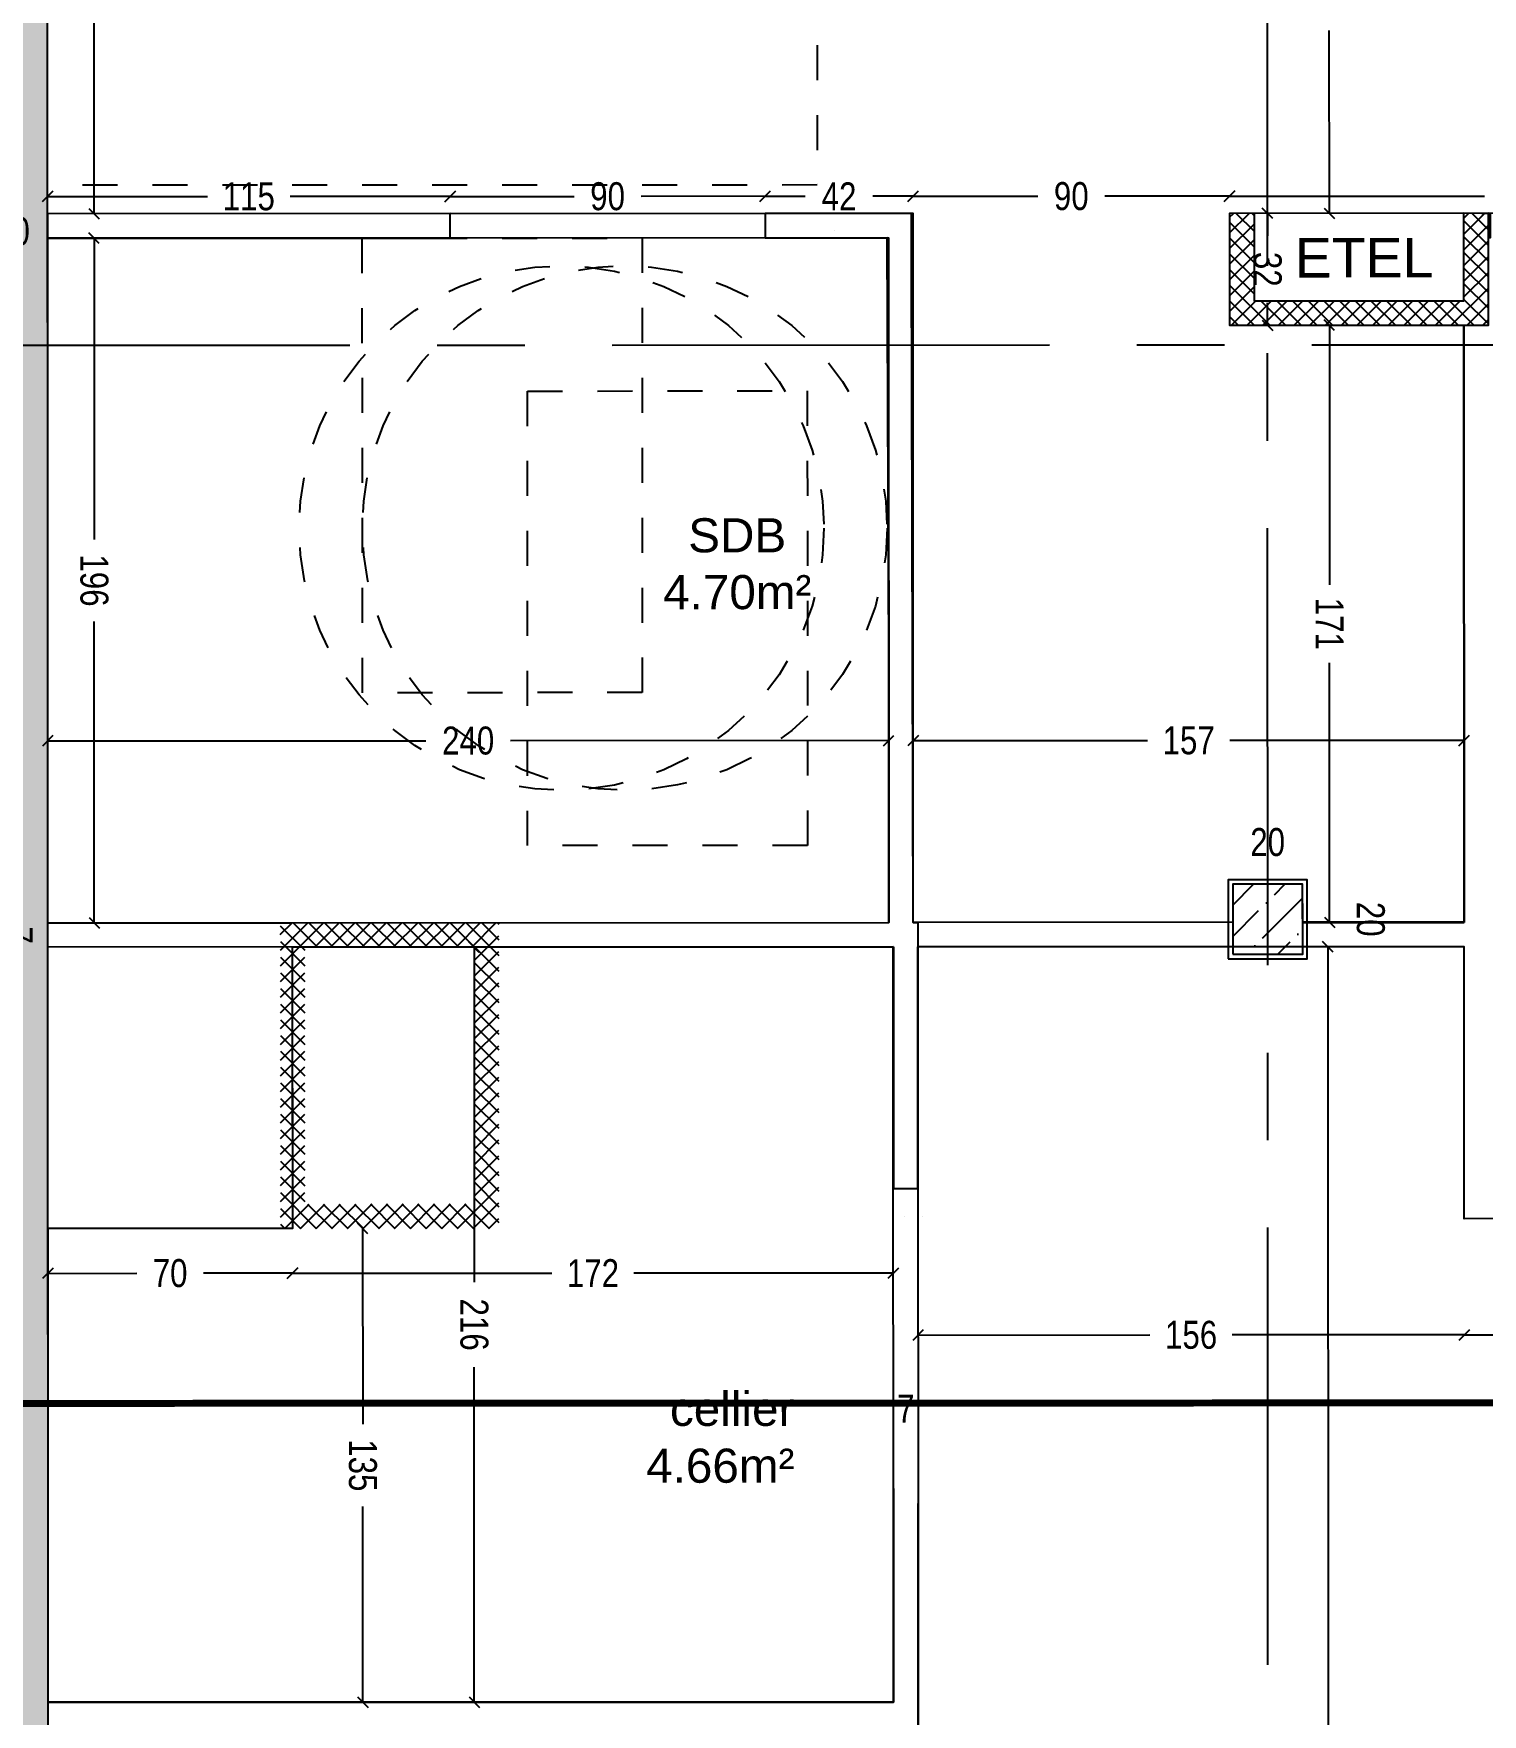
# Model space of a CAD drawing. Header units: millimetres. Extents: x -11.2 to 20.6, y -11.4 to 6.8.
# Drawn here: x 10.26 to 14.402, y -3.912 to 0.895 of the extents above; entities that cross this region are included whole.
import ezdxf

# ---------------------------------------------------------------- set-up
doc = ezdxf.new("R2010")
doc.units = ezdxf.units.MM
doc.linetypes.add('AXESx2', pattern=[4, 2.5, -0.5, 0.5, -0.5])
doc.linetypes.add('INTERROMPU', pattern=[0.75, 0.5, -0.25])
doc.layers.get('Defpoints').update_dxf_attribs({"color": 1})
for name, color, linetype in [('01_AH_Coupes', 195, 'AXESx2'), ("02_AH_Files d'axes", 147, 'AXESx2'), ('02_AH_Structure Béton', 10, 'Continuous'), ('02_AH_Structure Béton_H', 11, 'Continuous'), ('04_AH_Cloisons', 150, 'Continuous'), ('04_AH_Cloisons_H', 153, 'Continuous'), ('07_AH_Côtes 50e', 7, 'Continuous'), ('07_AH_Perso-Symboles-...', 8, 'Continuous'), ('07_AH_Textes 50e', 7, 'Continuous')]:
    doc.layers.add(name, color=color, linetype=linetype)
doc.layers.add('07_AH_SHAB', color=130, linetype='Continuous', plot=False)
doc.styles.add('ARIAL', font='arial.ttf', dxfattribs={"width": 0.8})
doc.styles.add('Texte 50', font='arial.ttf', dxfattribs={"height": 0.075})
doc.dimstyles.new('B+B_50', dxfattribs={"dimscale": 0, "dimtxt": 0.08, "dimasz": 0.03, "dimexe": 0.015, "dimexo": 0.03, "dimgap": 0.05, "dimtad": 0, "dimdec": 0, "dimlfac": 100, "dimdsep": 46, "dimtxsty": 'ARIAL', "dimblk": 'OBLIQUE', "dimcen": 0, "dimse1": 1, "dimse2": 1, "dimadec": 0, "dimazin": 0, "dimtp": 5, "dimtm": 2, "dimtfac": 1, "dimtdec": 0, "dimtofl": 0, "dimtmove": 2, "dimatfit": 3, "dimldrblk": 'OBLIQUE', "dimfxl": 1, "dimtolj": 1, "dimarcsym": 0})
pattern_1 = [(45.0186991, (-4278.322744, -90.391835), (0.03363566, 0.1234895056), [0.15875, -0.03175, 0, -0.03175])]

# ---------------------------------------------------------------- blocks, each defined once
blk = doc.blocks.new('_Oblique')
at = {"color": 0, "linetype": 'ByBlock', "lineweight": -2}
blk.add_line((-0.5, -0.5), (0.5, 0.5), dxfattribs=at)
blk = doc.blocks.new('*D573')
at = {"layer": '07_AH_Côtes 50e', "color": 0, "lineweight": -2, "transparency": 16777216}
for p, q in [((13.6787, 0.4298), (14.4073, 0.43)), ((15.3713, 0.4303), (14.6428, 0.4301))]:
    blk.add_line(p, q, dxfattribs=at)
at = {"layer": 'Defpoints', "color": 0, "transparency": 16777216}
for p in [(13.6787, 0.4298), (15.3713, 0.4303), (13.6788, 0.3807)]:
    blk.add_point(p, dxfattribs=at)
at = {"layer": '07_AH_Côtes 50e', "color": 0, "lineweight": -2, "transparency": 16777216, "xscale": 0.03, "yscale": 0.03, "zscale": 0.03}
for p, rotation in [((13.6787, 0.4298), 180.0186991388701), ((15.3713, 0.4303), 0.01869913887019514)]:
    blk.add_blockref('_Oblique', p, dxfattribs=dict(at, rotation=rotation))
at = {"layer": '07_AH_Côtes 50e', "color": 0, "transparency": 16777216, "insert": (14.525, 0.4301), "char_height": 0.08, "attachment_point": 5, "rotation": 0.0187, "style": 'ARIAL'}
blk.add_mtext('\\A1;169', dxfattribs=at)
blk = doc.blocks.new('*D574')
at = {"layer": '07_AH_Côtes 50e', "color": 0, "lineweight": -2, "transparency": 16777216}
for p, q in [((12.7742, 0.4295), (13.1307, 0.4296)), ((13.6787, 0.4298), (13.3222, 0.4297))]:
    blk.add_line(p, q, dxfattribs=at)
at = {"layer": 'Defpoints', "color": 0, "transparency": 16777216}
for p in [(12.7742, 0.4295), (12.7742, 0.3804), (13.6788, 0.3807)]:
    blk.add_point(p, dxfattribs=at)
at = {"layer": '07_AH_Côtes 50e', "color": 0, "lineweight": -2, "transparency": 16777216, "xscale": 0.03, "yscale": 0.03, "zscale": 0.03}
for p, rotation in [((12.7742, 0.4295), 180.0186991388701), ((13.6787, 0.4298), 0.01869913887019514)]:
    blk.add_blockref('_Oblique', p, dxfattribs=dict(at, rotation=rotation))
at = {"layer": '07_AH_Côtes 50e', "color": 0, "transparency": 16777216, "insert": (13.2265, 0.4296), "char_height": 0.08, "attachment_point": 5, "rotation": 0.0187, "style": 'ARIAL'}
blk.add_mtext('\\A1;90', dxfattribs=at)
blk = doc.blocks.new('*D575')
at = {"layer": '07_AH_Côtes 50e', "color": 0, "lineweight": -2, "transparency": 16777216}
for p, q in [((12.3511, 0.4294), (12.4659, 0.4294)), ((12.7742, 0.4295), (12.6595, 0.4295))]:
    blk.add_line(p, q, dxfattribs=at)
at = {"layer": 'Defpoints', "color": 0, "transparency": 16777216}
for p in [(12.3511, 0.4294), (12.3512, 0.3803), (12.7742, 0.3804)]:
    blk.add_point(p, dxfattribs=at)
at = {"layer": '07_AH_Côtes 50e', "color": 0, "lineweight": -2, "transparency": 16777216, "xscale": 0.03, "yscale": 0.03, "zscale": 0.03}
for p, rotation in [((12.3511, 0.4294), 180.0186991388701), ((12.7742, 0.4295), 0.01869913887019514)]:
    blk.add_blockref('_Oblique', p, dxfattribs=dict(at, rotation=rotation))
at = {"layer": '07_AH_Côtes 50e', "color": 0, "transparency": 16777216, "insert": (12.5627, 0.4294), "char_height": 0.08, "attachment_point": 5, "rotation": 0.0187, "style": 'ARIAL'}
blk.add_mtext('\\A1;42', dxfattribs=at)
blk = doc.blocks.new('*D576')
at = {"layer": '07_AH_Côtes 50e', "color": 0, "lineweight": -2, "transparency": 16777216}
for p, q in [((11.4511, 0.4291), (11.8054, 0.4292)), ((12.3511, 0.4294), (11.9969, 0.4292))]:
    blk.add_line(p, q, dxfattribs=at)
at = {"layer": 'Defpoints', "color": 0, "transparency": 16777216}
for p in [(11.4511, 0.4291), (11.4512, 0.38), (12.3512, 0.3803)]:
    blk.add_point(p, dxfattribs=at)
at = {"layer": '07_AH_Côtes 50e', "color": 0, "lineweight": -2, "transparency": 16777216, "xscale": 0.03, "yscale": 0.03, "zscale": 0.03}
for p, rotation in [((11.4511, 0.4291), 180.0186991388701), ((12.3511, 0.4294), 0.01869913887019514)]:
    blk.add_blockref('_Oblique', p, dxfattribs=dict(at, rotation=rotation))
at = {"layer": '07_AH_Côtes 50e', "color": 0, "transparency": 16777216, "insert": (11.9011, 0.4292), "char_height": 0.08, "attachment_point": 5, "rotation": 0.0187, "style": 'ARIAL'}
blk.add_mtext('\\A1;90', dxfattribs=at)
blk = doc.blocks.new('*D577')
at = {"layer": '07_AH_Côtes 50e', "color": 0, "lineweight": -2, "transparency": 16777216}
for p, q in [((10.2999, 0.4287), (10.7576, 0.4288)), ((11.4511, 0.4291), (10.9934, 0.4289))]:
    blk.add_line(p, q, dxfattribs=at)
at = {"layer": 'Defpoints', "color": 0, "transparency": 16777216}
for p in [(10.2999, 0.4287), (10.2999, 0.3796), (11.4512, 0.38)]:
    blk.add_point(p, dxfattribs=at)
at = {"layer": '07_AH_Côtes 50e', "color": 0, "lineweight": -2, "transparency": 16777216, "xscale": 0.03, "yscale": 0.03, "zscale": 0.03}
for p, rotation in [((10.2999, 0.4287), 180.0186991388701), ((11.4511, 0.4291), 0.01869913887019514)]:
    blk.add_blockref('_Oblique', p, dxfattribs=dict(at, rotation=rotation))
at = {"layer": '07_AH_Côtes 50e', "color": 0, "transparency": 16777216, "insert": (10.8755, 0.4289), "char_height": 0.08, "attachment_point": 5, "rotation": 0.0187, "style": 'ARIAL'}
blk.add_mtext('\\A1;115', dxfattribs=at)
blk = doc.blocks.new('*D579')
at = {"layer": '07_AH_Côtes 50e', "color": 0, "lineweight": -2, "transparency": 16777216}
for p, q in [((10.3004, -1.1278), (11.3814, -1.1274)), ((12.7047, -1.127), (11.6237, -1.1274))]:
    blk.add_line(p, q, dxfattribs=at)
at = {"layer": 'Defpoints', "color": 0, "transparency": 16777216}
for p in [(10.3004, -1.1278), (10.3004, -1.1278), (12.7047, -1.127)]:
    blk.add_point(p, dxfattribs=at)
at = {"layer": '07_AH_Côtes 50e', "color": 0, "lineweight": -2, "transparency": 16777216, "xscale": 0.03, "yscale": 0.03, "zscale": 0.03}
for p, rotation in [((10.3004, -1.1278), 180.0186991388701), ((12.7047, -1.127), 0.01869913887019514)]:
    blk.add_blockref('_Oblique', p, dxfattribs=dict(at, rotation=rotation))
at = {"layer": '07_AH_Côtes 50e', "color": 0, "transparency": 16777216, "insert": (11.5025, -1.1274), "char_height": 0.08, "attachment_point": 5, "rotation": 0.0187, "style": 'ARIAL'}
blk.add_mtext('\\A1;240', dxfattribs=at)
blk = doc.blocks.new('*D580')
at = {"layer": '07_AH_Côtes 50e', "color": 0, "lineweight": -2, "transparency": 16777216}
for p, q in [((12.7747, -1.127), (13.4443, -1.1268)), ((14.3493, -1.1265), (13.6797, -1.1267))]:
    blk.add_line(p, q, dxfattribs=at)
at = {"layer": 'Defpoints', "color": 0, "transparency": 16777216}
for p in [(12.7747, -1.127), (14.3493, -1.1265), (14.3493, -1.1265)]:
    blk.add_point(p, dxfattribs=at)
at = {"layer": '07_AH_Côtes 50e', "color": 0, "lineweight": -2, "transparency": 16777216, "xscale": 0.03, "yscale": 0.03, "zscale": 0.03}
for p, rotation in [((12.7747, -1.127), 180.0186991388701), ((14.3493, -1.1265), 0.01869913887016166)]:
    blk.add_blockref('_Oblique', p, dxfattribs=dict(at, rotation=rotation))
at = {"layer": '07_AH_Côtes 50e', "color": 0, "transparency": 16777216, "insert": (13.562, -1.1267), "char_height": 0.08, "attachment_point": 5, "rotation": 0.0187, "style": 'ARIAL'}
blk.add_mtext('\\A1;157', dxfattribs=at)
blk = doc.blocks.new('*D582')
at = {"layer": '07_AH_Côtes 50e', "color": 0, "lineweight": -2, "transparency": 16777216}
for p, q in [((14.3498, -2.8265), (16.4421, -2.8258)), ((18.7784, -2.825), (16.6861, -2.8257))]:
    blk.add_line(p, q, dxfattribs=at)
at = {"layer": 'Defpoints', "color": 0, "transparency": 16777216}
for p in [(14.3497, -2.4946), (18.7783, -2.4931), (14.3498, -2.8265)]:
    blk.add_point(p, dxfattribs=at)
at = {"layer": '07_AH_Côtes 50e', "color": 0, "lineweight": -2, "transparency": 16777216, "xscale": 0.03, "yscale": 0.03, "zscale": 0.03}
for p, rotation in [((14.3498, -2.8265), 180.0186991388701), ((18.7784, -2.825), 0.01869913887019514)]:
    blk.add_blockref('_Oblique', p, dxfattribs=dict(at, rotation=rotation))
at = {"layer": '07_AH_Côtes 50e', "color": 0, "transparency": 16777216, "insert": (16.5641, -2.8257), "char_height": 0.08, "attachment_point": 5, "rotation": 0.0187, "style": 'ARIAL'}
blk.add_mtext('\\A1;443', dxfattribs=at)
blk = doc.blocks.new('*D583')
at = {"layer": '07_AH_Côtes 50e', "color": 0, "lineweight": -2, "transparency": 16777216}
for p, q in [((12.7883, -2.827), (13.4514, -2.8267)), ((14.3498, -2.8265), (13.6867, -2.8267))]:
    blk.add_line(p, q, dxfattribs=at)
at = {"layer": 'Defpoints', "color": 0, "transparency": 16777216}
for p in [(12.788, -1.9733), (14.3497, -2.4946), (12.7883, -2.827)]:
    blk.add_point(p, dxfattribs=at)
at = {"layer": '07_AH_Côtes 50e', "color": 0, "lineweight": -2, "transparency": 16777216, "xscale": 0.03, "yscale": 0.03, "zscale": 0.03}
for p, rotation in [((12.7883, -2.827), 180.0186991388701), ((14.3498, -2.8265), 0.01869913887019514)]:
    blk.add_blockref('_Oblique', p, dxfattribs=dict(at, rotation=rotation))
at = {"layer": '07_AH_Côtes 50e', "color": 0, "transparency": 16777216, "insert": (13.569, -2.8267), "char_height": 0.08, "attachment_point": 5, "rotation": 0.0187, "style": 'ARIAL'}
blk.add_mtext('\\A1;156', dxfattribs=at)
blk = doc.blocks.new('*D584')
at = {"layer": 'Defpoints', "color": 0, "transparency": 16777216}
for p in [(12.788, -1.9733), (12.718, -2.0627), (12.7183, -2.827)]:
    blk.add_point(p, dxfattribs=at)
at = {"layer": '07_AH_Côtes 50e', "color": 0, "transparency": 16777216, "insert": (12.7533, -3.037), "char_height": 0.08, "attachment_point": 5, "rotation": 0.0187, "style": 'ARIAL'}
blk.add_mtext('\\A1;7', dxfattribs=at)
blk = doc.blocks.new('*D412')
at = {"layer": '07_AH_Côtes 50e', "color": 0, "lineweight": -2, "transparency": 16777216}
for p, q in [((11.0002, -2.6501), (11.7418, -2.6499)), ((12.7182, -2.6496), (11.9765, -2.6498))]:
    blk.add_line(p, q, dxfattribs=at)
at = {"layer": 'Defpoints', "color": 0, "transparency": 16777216}
for p in [(12.7179, -1.8853), (11, -2.2613), (11.0002, -2.6501)]:
    blk.add_point(p, dxfattribs=at)
at = {"layer": '07_AH_Côtes 50e', "color": 0, "lineweight": -2, "transparency": 16777216, "xscale": 0.03, "yscale": 0.03, "zscale": 0.03}
for p, rotation in [((11.0002, -2.6501), 180.0186991388701), ((12.7182, -2.6496), 0.01869913887019514)]:
    blk.add_blockref('_Oblique', p, dxfattribs=dict(at, rotation=rotation))
at = {"layer": '07_AH_Côtes 50e', "color": 0, "transparency": 16777216, "insert": (11.8592, -2.6499), "char_height": 0.08, "attachment_point": 5, "rotation": 0.0187, "style": 'ARIAL'}
blk.add_mtext('\\A1;172', dxfattribs=at)
blk = doc.blocks.new('*D413')
at = {"layer": '07_AH_Côtes 50e', "color": 0, "lineweight": -2, "transparency": 16777216}
for p, q in [((10.3009, -2.6504), (10.555, -2.6503)), ((11.0002, -2.6501), (10.746, -2.6502))]:
    blk.add_line(p, q, dxfattribs=at)
at = {"layer": 'Defpoints', "color": 0, "transparency": 16777216}
for p in [(11, -2.2613), (10.3008, -2.345), (10.3009, -2.6504)]:
    blk.add_point(p, dxfattribs=at)
at = {"layer": '07_AH_Côtes 50e', "color": 0, "lineweight": -2, "transparency": 16777216, "xscale": 0.03, "yscale": 0.03, "zscale": 0.03}
for p, rotation in [((10.3009, -2.6504), 180.0186991388701), ((11.0002, -2.6501), 0.01869913887019514)]:
    blk.add_blockref('_Oblique', p, dxfattribs=dict(at, rotation=rotation))
at = {"layer": '07_AH_Côtes 50e', "color": 0, "transparency": 16777216, "insert": (10.6505, -2.6502), "char_height": 0.08, "attachment_point": 5, "rotation": 0.0187, "style": 'ARIAL'}
blk.add_mtext('\\A1;70', dxfattribs=at)
blk = doc.blocks.new('*D525')
at = {"layer": '07_AH_Côtes 50e', "color": 0, "lineweight": -2, "transparency": 16777216}
for p, q in [((10.4327, 2.043), (10.4329, 1.329)), ((10.4332, 0.3796), (10.433, 1.0937))]:
    blk.add_line(p, q, dxfattribs=at)
at = {"layer": 'Defpoints', "color": 0, "transparency": 16777216}
for p in [(10.3856, 2.043), (10.4327, 2.043), (10.3861, 0.3796)]:
    blk.add_point(p, dxfattribs=at)
at = {"layer": '07_AH_Côtes 50e', "color": 0, "lineweight": -2, "transparency": 16777216, "xscale": 0.03, "yscale": 0.03, "zscale": 0.03}
for p, rotation in [((10.4327, 2.043), 90.01869913888217), ((10.4332, 0.3796), 270.0186991388822)]:
    blk.add_blockref('_Oblique', p, dxfattribs=dict(at, rotation=rotation))
at = {"layer": '07_AH_Côtes 50e', "color": 0, "transparency": 16777216, "insert": (10.4329, 1.2113), "char_height": 0.08, "attachment_point": 5, "rotation": 270.0187, "style": 'ARIAL'}
blk.add_mtext('\\A1;166', dxfattribs=at)
blk = doc.blocks.new('*D395')
at = {"layer": '07_AH_Côtes 50e', "color": 0, "lineweight": -2, "transparency": 16777216}
for p, q in [((10.4332, 0.3096), (10.4335, -0.5515)), ((10.4339, -1.648), (10.4336, -0.7868))]:
    blk.add_line(p, q, dxfattribs=at)
at = {"layer": 'Defpoints', "color": 0, "transparency": 16777216}
for p in [(10.4332, 0.3096), (10.4332, 0.3096), (10.4338, -1.648)]:
    blk.add_point(p, dxfattribs=at)
at = {"layer": '07_AH_Côtes 50e', "color": 0, "lineweight": -2, "transparency": 16777216, "xscale": 0.03, "yscale": 0.03, "zscale": 0.03}
for p, rotation in [((10.4332, 0.3096), 90.01869913888217), ((10.4339, -1.648), 270.0186991388822)]:
    blk.add_blockref('_Oblique', p, dxfattribs=dict(at, rotation=rotation))
at = {"layer": '07_AH_Côtes 50e', "color": 0, "transparency": 16777216, "insert": (10.4336, -0.6692), "char_height": 0.08, "attachment_point": 5, "rotation": 270.0187, "style": 'ARIAL'}
blk.add_mtext('\\A1;196', dxfattribs=at)
blk = doc.blocks.new('*D526')
at = {"layer": 'Defpoints', "color": 0, "transparency": 16777216}
for p in [(10.4274, -1.648), (10.4339, -1.648), (10.4274, -1.718)]:
    blk.add_point(p, dxfattribs=at)
at = {"layer": '07_AH_Côtes 50e', "color": 0, "transparency": 16777216, "insert": (10.2174, -1.6831), "char_height": 0.08, "attachment_point": 5, "rotation": 270.0187, "style": 'ARIAL'}
blk.add_mtext('\\A1;7', dxfattribs=at)
blk = doc.blocks.new('*D527')
at = {"layer": '07_AH_Côtes 50e', "color": 0, "lineweight": -2, "transparency": 16777216}
for p, q in [((11.2008, -2.5222), (11.201, -3.0815)), ((11.2013, -3.8767), (11.2011, -3.3173))]:
    blk.add_line(p, q, dxfattribs=at)
at = {"layer": 'Defpoints', "color": 0, "transparency": 16777216}
for p in [(10.4342, -2.5224), (11.2008, -2.5222), (10.4281, -3.8769)]:
    blk.add_point(p, dxfattribs=at)
at = {"layer": '07_AH_Côtes 50e', "color": 0, "lineweight": -2, "transparency": 16777216, "xscale": 0.03, "yscale": 0.03, "zscale": 0.03}
for p, rotation in [((11.2008, -2.5222), 90.01869913888217), ((11.2013, -3.8767), 270.0186991388822)]:
    blk.add_blockref('_Oblique', p, dxfattribs=dict(at, rotation=rotation))
at = {"layer": '07_AH_Côtes 50e', "color": 0, "transparency": 16777216, "insert": (11.2011, -3.1994), "char_height": 0.08, "attachment_point": 5, "rotation": 270.0187, "style": 'ARIAL'}
blk.add_mtext('\\A1;135', dxfattribs=at)
blk = doc.blocks.new('*D528')
at = {"layer": '07_AH_Côtes 50e', "color": 0, "lineweight": -2, "transparency": 16777216}
for p, q in [((11.5194, -1.7176), (11.5197, -2.6759)), ((11.5201, -3.8766), (11.5198, -2.9183))]:
    blk.add_line(p, q, dxfattribs=at)
at = {"layer": 'Defpoints', "color": 0, "transparency": 16777216}
for p in [(11.3884, -1.7177), (11.5194, -1.7176), (11.3891, -3.8766)]:
    blk.add_point(p, dxfattribs=at)
at = {"layer": '07_AH_Côtes 50e', "color": 0, "lineweight": -2, "transparency": 16777216, "xscale": 0.03, "yscale": 0.03, "zscale": 0.03}
for p, rotation in [((11.5194, -1.7176), 90.01869913888217), ((11.5201, -3.8766), 270.0186991388822)]:
    blk.add_blockref('_Oblique', p, dxfattribs=dict(at, rotation=rotation))
at = {"layer": '07_AH_Côtes 50e', "color": 0, "transparency": 16777216, "insert": (11.5198, -2.7971), "char_height": 0.08, "attachment_point": 5, "rotation": 270.0187, "style": 'ARIAL'}
blk.add_mtext('\\A1;216', dxfattribs=at)
blk = doc.blocks.new('*D531')
at = {"layer": '07_AH_Côtes 50e', "color": 0, "lineweight": -2, "transparency": 16777216}
for p, q in [((13.9598, -1.7168), (13.9606, -4.216)), ((13.9615, -6.9563), (13.9607, -4.4571))]:
    blk.add_line(p, q, dxfattribs=at)
at = {"layer": 'Defpoints', "color": 0, "transparency": 16777216}
for p in [(14.3494, -1.7167), (13.9615, -6.9563), (14.3512, -6.9562)]:
    blk.add_point(p, dxfattribs=at)
at = {"layer": '07_AH_Côtes 50e', "color": 0, "lineweight": -2, "transparency": 16777216, "xscale": 0.03, "yscale": 0.03, "zscale": 0.03}
for p, rotation in [((13.9598, -1.7168), 90.01869913888217), ((13.9615, -6.9563), 270.0186991388822)]:
    blk.add_blockref('_Oblique', p, dxfattribs=dict(at, rotation=rotation))
at = {"layer": '07_AH_Côtes 50e', "color": 0, "transparency": 16777216, "insert": (13.9607, -4.3366), "char_height": 0.08, "attachment_point": 5, "rotation": 270.0187, "style": 'ARIAL'}
blk.add_mtext('\\A1;524', dxfattribs=at)
blk = doc.blocks.new('*D532')
at = {"layer": '07_AH_Côtes 50e', "color": 0, "lineweight": -2, "transparency": 16777216}
for p, q in [((13.9643, 0.0608), (13.9645, -0.6815)), ((13.9649, -1.6468), (13.9646, -0.9045))]:
    blk.add_line(p, q, dxfattribs=at)
at = {"layer": 'Defpoints', "color": 0, "transparency": 16777216}
for p in [(13.9592, 0.0608), (13.9643, 0.0608), (13.9598, -1.6468)]:
    blk.add_point(p, dxfattribs=at)
at = {"layer": '07_AH_Côtes 50e', "color": 0, "lineweight": -2, "transparency": 16777216, "xscale": 0.03, "yscale": 0.03, "zscale": 0.03}
for p, rotation in [((13.9643, 0.0608), 90.01869913888217), ((13.9649, -1.6468), 270.0186991388822)]:
    blk.add_blockref('_Oblique', p, dxfattribs=dict(at, rotation=rotation))
at = {"layer": '07_AH_Côtes 50e', "color": 0, "transparency": 16777216, "insert": (13.9646, -0.793), "char_height": 0.08, "attachment_point": 5, "rotation": 270.0187, "style": 'ARIAL'}
blk.add_mtext('\\A1;171', dxfattribs=at)
blk = doc.blocks.new('*D533')
at = {"layer": 'Defpoints', "color": 0, "transparency": 16777216}
for p in [(13.8878, -1.5377), (14.0821, -1.5377), (13.8879, -1.7377)]:
    blk.add_point(p, dxfattribs=at)
at = {"layer": '07_AH_Côtes 50e', "color": 0, "transparency": 16777216, "insert": (14.0821, -1.6377), "char_height": 0.08, "attachment_point": 5, "rotation": 270.0187, "style": 'ARIAL'}
blk.add_mtext('\\A1;20', dxfattribs=at)
blk = doc.blocks.new('*D534')
at = {"layer": 'Defpoints', "color": 0, "transparency": 16777216}
for p in [(13.6878, -1.4176), (13.6878, -1.5378), (13.8878, -1.5377)]:
    blk.add_point(p, dxfattribs=at)
at = {"layer": '07_AH_Côtes 50e', "color": 0, "transparency": 16777216, "insert": (13.7878, -1.4176), "char_height": 0.08, "attachment_point": 5, "rotation": 0.0187, "style": 'ARIAL'}
blk.add_mtext('\\A1;20', dxfattribs=at)
blk = doc.blocks.new('*D535')
at = {"layer": '07_AH_Côtes 50e', "color": 0, "lineweight": -2, "transparency": 16777216}
for p, q in [((13.7872, 0.3807), (13.7872, 0.3162)), ((13.7873, 0.0607), (13.7873, 0.1253))]:
    blk.add_line(p, q, dxfattribs=at)
at = {"layer": 'Defpoints', "color": 0, "transparency": 16777216}
for p in [(13.7872, 0.3807), (13.8457, 0.3808), (13.8459, 0.0608)]:
    blk.add_point(p, dxfattribs=at)
at = {"layer": '07_AH_Côtes 50e', "color": 0, "lineweight": -2, "transparency": 16777216, "xscale": 0.03, "yscale": 0.03, "zscale": 0.03}
for p, rotation in [((13.7872, 0.3807), 90.01869913888217), ((13.7873, 0.0607), 270.0186991388822)]:
    blk.add_blockref('_Oblique', p, dxfattribs=dict(at, rotation=rotation))
at = {"layer": '07_AH_Côtes 50e', "color": 0, "transparency": 16777216, "insert": (13.7873, 0.2207), "char_height": 0.08, "attachment_point": 5, "rotation": 270.0187, "style": 'ARIAL'}
blk.add_mtext('\\A1;32', dxfattribs=at)
blk = doc.blocks.new('*D536')
at = {"layer": '07_AH_Côtes 50e', "color": 0, "lineweight": -2, "transparency": 16777216}
for p, q in [((13.9638, 1.6623), (13.9639, 1.1393)), ((13.9642, 0.3808), (13.964, 0.9038))]:
    blk.add_line(p, q, dxfattribs=at)
at = {"layer": 'Defpoints', "color": 0, "transparency": 16777216}
for p in [(13.9005, 1.6623), (13.9638, 1.6623), (13.9009, 0.3808)]:
    blk.add_point(p, dxfattribs=at)
at = {"layer": '07_AH_Côtes 50e', "color": 0, "lineweight": -2, "transparency": 16777216, "xscale": 0.03, "yscale": 0.03, "zscale": 0.03}
for p, rotation in [((13.9638, 1.6623), 90.01869913888217), ((13.9642, 0.3808), 270.0186991388822)]:
    blk.add_blockref('_Oblique', p, dxfattribs=dict(at, rotation=rotation))
at = {"layer": '07_AH_Côtes 50e', "color": 0, "transparency": 16777216, "insert": (13.964, 1.0216), "char_height": 0.08, "attachment_point": 5, "rotation": 270.0187, "style": 'ARIAL'}
blk.add_mtext('\\A1;128', dxfattribs=at)
blk = doc.blocks.new('*D406')
at = {"layer": 'Defpoints', "color": 0, "transparency": 16777216}
for p in [(10.0999, 0.329), (10.2999, 0.3291), (10.2999, 0.3096)]:
    blk.add_point(p, dxfattribs=at)
at = {"layer": '07_AH_Côtes 50e', "color": 0, "transparency": 16777216, "insert": (10.1999, 0.3291), "char_height": 0.08, "attachment_point": 5, "rotation": 0.0187, "style": 'ARIAL'}
blk.add_mtext('\\A1;20', dxfattribs=at)

msp = doc.modelspace()

# ---------------------------------------------------------------- hatches: boundary and pattern name
at = {"layer": '02_AH_Structure Béton_H'}
h = msp.add_hatch(dxfattribs=at)
h.set_pattern_fill('ANSI36', color=256, scale=0.02, angle=0.0187)
h.set_pattern_definition(pattern_1)
h.paths.add_polyline_path([(10.3024, -7.1675), (10.1024, -7.1676), (10.0986, 4.4091), (10.2986, 4.4092)])
h = msp.add_hatch(dxfattribs=at)
h.set_pattern_fill('ANSI36', color=256, scale=0.02, angle=0.0187)
h.set_pattern_definition(pattern_1)
h.paths.add_polyline_path([(13.8867, 1.8623), (13.6867, 1.8622), (13.6868, 1.6622), (13.8868, 1.6623)])
h.paths.add_polyline_path([(16.5867, 0.7202), (16.3867, 0.7201), (16.3869, 0.0761), (16.5869, 0.0762)])
h.paths.add_polyline_path([(16.5877, -2.4368), (16.3877, -2.4369), (16.3878, -2.6369), (16.5878, -2.6368)])
h.paths.add_polyline_path([(13.6878, -1.5378), (13.6879, -1.7378), (13.8879, -1.7377), (13.8878, -1.5377)])
at = {"layer": '04_AH_Cloisons_H'}
h = msp.add_hatch(dxfattribs=at)
h.set_pattern_fill('ANSI37', color=256, scale=0.01, angle=0.0187)
h.set_pattern_definition([(45.0186991, (-4278.322744, -90.391835), (-0.02245796613, 0.02244331208), []), (135.0186991, (-4278.322744, -90.391835), (-0.02244331208, -0.02245796613), [])])
h.paths.add_polyline_path([(14.4188, 0.381), (13.6788, 0.3807), (13.6789, 0.0607), (14.4189, 0.061)])
h.paths.add_polyline_path([(14.3488, 0.3809), (13.7488, 0.3807), (13.7488, 0.1307), (14.3488, 0.1309)], flags=17)
h = msp.add_hatch(dxfattribs=at)
h.set_pattern_fill('ANSI37', color=256, scale=0.01, angle=90.0187)
h.set_pattern_definition([(135.0186991, (-4278.335548, -51.15796), (-0.02244331208, -0.02245796613), []), (225.0186991, (-4278.335548, -51.15796), (0.02245796613, -0.02244331208), [])])
h.paths.add_polyline_path([(11.5902, -2.522), (10.9659, -2.5222), (10.9656, -1.6478), (11.5899, -1.6476)])
h.paths.add_polyline_path([(11.5202, -2.452), (11.0359, -2.4522), (11.0356, -1.7178), (11.52, -1.7176)], flags=16)

# ---------------------------------------------------------------- linework, layer by layer
at = {"layer": '01_AH_Coupes', "const_width": 0.02}
msp.add_lwpolyline([(-11.2334, -2.6356), (-10.9074, -1.9181), (-10.9071, -3.0292), (20.2675, -3.019), (20.2672, -1.9079), (20.5936, -2.6252)], dxfattribs=at)
at = {"layer": "02_AH_Files d'axes", "ltscale": 0.5}
for p, q in [((13.7905, -9.7695), (13.7853, 6.3344)), ((-10.0859, -0.0033), (20.1801, 0.0066))]:
    msp.add_line(p, q, dxfattribs=at)
at = {"layer": '02_AH_Structure Béton'}
for points in [[(10.3024, -7.1675), (10.1024, -7.1676), (10.0986, 4.4091), (10.2986, 4.4092)], [(13.6879, -1.7378), (13.8879, -1.7377), (13.8878, -1.5377), (13.6878, -1.5378)]]:
    msp.add_lwpolyline(points, close=True, dxfattribs=at)
at = {"layer": '04_AH_Cloisons'}
for p, q in [((12.5487, 0.3303), (12.5487, 0.3303)), ((14.3489, 0.0609), (14.3494, -1.6467))]:
    msp.add_line(p, q, dxfattribs=at)
for points in [[(11.4512, 0.38), (10.2999, 0.3796), (10.2999, 0.3096), (11.4512, 0.31)], [(14.4188, 0.381), (13.6788, 0.3807), (13.6789, 0.0607), (14.4189, 0.061)], [(14.3488, 0.3809), (13.7488, 0.3807), (13.7488, 0.1307), (14.3488, 0.1309)], [(13.6749, -1.7508), (13.9009, -1.7507), (13.9008, -1.5247), (13.6748, -1.5248)]]:
    msp.add_lwpolyline(points, close=True, dxfattribs=at)
for points in [[(12.7749, -1.6472), (12.7742, 0.3804), (12.3512, 0.3803), (12.3512, 0.3103), (12.7042, 0.3104), (12.7049, -1.6472)], [(14.3988, 0.3809), (14.4234, 0.381), (14.4234, 0.311), (14.4188, 0.311)], [(14.3494, -1.6467), (14.3489, 0.0609), (14.3989, 0.0609)], [(12.7179, -1.7172), (10.3006, -1.718), (10.3006, -1.648), (12.7049, -1.6472)], [(12.7749, -1.6472), (12.7879, -1.6472), (12.7879, -1.7172)], [(13.8879, -1.6469), (14.3494, -1.6467)], [(12.7179, -1.7172), (12.7181, -2.4081), (12.7881, -2.4081), (12.7879, -1.7172)], [(14.3494, -1.7167), (14.3494, -1.7167), (13.8879, -1.7169)], [(14.3495, -1.8376), (14.3495, -1.8376), (14.3494, -1.7167)], [(16.3878, -2.4939), (14.3497, -2.4946), (14.3494, -1.7167)], [(10.9999, -2.0186), (10.9999, -2.0186), (11.0001, -2.4387)], [(12.7881, -2.2873), (12.7881, -2.4081)], [(12.7508, -2.4881), (12.7508, -2.4881)], [(12.8008, -2.4881), (12.8008, -2.4881)], [(12.7183, -3.2656), (12.7185, -3.8762), (11.9098, -3.8764)], [(12.7886, -3.9461), (12.7884, -3.3081)], [(11.9098, -3.8764), (10.3013, -3.877), (10.3013, -3.947), (11.9523, -3.9464)]]:
    msp.add_lwpolyline(points, dxfattribs=at)
at = {"layer": '07_AH_Perso-Symboles-...', "linetype": 'INTERROMPU', "ltscale": 0.2}
for points in [[(12.4995, 1.6618), (12.4999, 0.4618), (10.2999, 0.4611), (10.2995, 1.6611)], [(11.1999, 0.3099), (11.9999, 0.3102), (12.0003, -0.9898), (11.2003, -0.9901)], [(11.6719, -0.1274), (12.4719, -0.1271), (12.4724, -1.4271), (11.6724, -1.4274)]]:
    msp.add_lwpolyline(points, close=True, dxfattribs=at)
for centre in [(11.7695, -0.5192), (11.9502, -0.5191)]:
    msp.add_circle(centre, 0.75, dxfattribs=at)
at = {"layer": '07_AH_SHAB'}
for points in [[(14.3494, -1.6458), (13.8879, -1.6462), (13.8878, -1.5377), (13.6878, -1.5378), (13.6879, -1.6463), (12.7749, -1.6472), (12.77, 0.2424), (12.77, 0.2424), (12.77, 0.3804), (10.2999, 0.3796), (10.2993, 2.043), (10.5771, 2.0431), (10.7496, 2.0431), (11.6496, 2.0434), (11.6497, 1.6615), (11.6497, 1.6615), (11.6497, 1.6615), (11.6497, 1.6615), (15.3709, 1.6628), (15.3713, 0.3813), (13.6788, 0.3807), (13.6789, 0.0607), (14.3489, 0.0609)], [(10.9998, -1.6479), (12.7049, -1.6472), (12.7046, -0.9906), (12.7046, -0.8861), (12.7, 0.3103), (10.2999, 0.3096), (10.3005, -1.6479), (10.9998, -1.6479)], [(12.7185, -3.8762), (12.7178, -1.7173), (10.9998, -1.7178), (11.0001, -2.5222), (10.3008, -2.5225), (10.3013, -3.877), (11.2313, -3.8767), (11.4791, -3.8766)], [(18.7798, -6.9555), (18.7883, -2.4931), (16.5978, -2.4938), (16.5878, -2.6368), (16.3878, -2.6369), (16.3778, -2.4939), (14.3497, -2.4946), (14.3495, -1.7167), (12.7879, -1.7172), (12.7886, -3.9461), (10.3013, -3.947), (10.3023, -6.9575), (13.5796, -6.9565), (13.5796, -6.9558)]]:
    msp.add_lwpolyline(points, close=True, dxfattribs=at)

# ---------------------------------------------------------------- texts
at = {"layer": '04_AH_Cloisons', "insert": (14.2614, 0.3107), "char_height": 0.11333, "width": 1.333333, "attachment_point": 3, "rotation": 0.0187, "style": 'Texte 50'}
msp.add_mtext('ETEL', dxfattribs=at)
at = {"layer": '07_AH_Textes 50e', "ltscale": 0.3, "char_height": 0.0975, "width": 2.6, "attachment_point": 3, "rotation": 0.0187, "style": 'Texte 50'}
for s, insert in [('\\pxqc;SDB\\P4.70m²', (13.5716, -0.4907)), ('cellier\\P4.66m²', (12.435, -2.9891))]:
    msp.add_mtext(s, dxfattribs=dict(at, insert=insert))

# ---------------------------------------------------------------- dimensions: what is measured, and where the dimension line sits
at = {"layer": '07_AH_Côtes 50e'}
for base, p1, p2, angle, picture, middle in [((10.4327, 2.043), (10.3861, 0.3796), (10.3856, 2.043), 90.0187, '*D525', (10.4329, 1.2113)), ((13.9638, 1.6623), (13.9009, 0.3808), (13.9005, 1.6623), 90.0187, '*D536', (13.964, 1.0216)), ((10.2999, 0.4287), (11.4512, 0.38), (10.2999, 0.3796), 0.0187, '*D577', (10.8755, 0.4289)), ((11.4511, 0.4291), (12.3512, 0.3803), (11.4512, 0.38), 0.0187, '*D576', (11.9011, 0.4292)), ((12.3511, 0.4294), (12.7742, 0.3804), (12.3512, 0.3803), 0.0187, '*D575', (12.5627, 0.4294)), ((12.7742, 0.4295), (13.6788, 0.3807), (12.7742, 0.3804), 0.0187, '*D574', (13.2265, 0.4296)), ((13.6787, 0.4298), (15.3713, 0.4303), (13.6788, 0.3807), 0.0187, '*D573', (14.525, 0.4301)), ((13.7872, 0.3807), (13.8459, 0.0608), (13.8457, 0.3808), 90.0187, '*D535', (13.7873, 0.2207)), ((10.2999, 0.3291), (10.0999, 0.329), (10.2999, 0.3096), 0.0187, '*D406', (10.1999, 0.3291)), ((10.4332, 0.3096), (10.4338, -1.648), (10.4332, 0.3096), 90.0187, '*D395', (10.4336, -0.6692)), ((13.9643, 0.0608), (13.9598, -1.6468), (13.9592, 0.0608), 90.0187, '*D532', (13.9646, -0.793)), ((10.3004, -1.1278), (12.7047, -1.127), (10.3004, -1.1278), 0.0187, '*D579', (11.5025, -1.1274)), ((14.3493, -1.1265), (12.7747, -1.127), (14.3493, -1.1265), 0.0187, '*D580', (13.562, -1.1267)), ((13.6878, -1.4176), (13.8878, -1.5377), (13.6878, -1.5378), 0.0187, '*D534', (13.7878, -1.4176)), ((14.0821, -1.5377), (13.8879, -1.7377), (13.8878, -1.5377), 90.0187, '*D533', (14.0821, -1.6377)), ((10.4274, -1.648), (10.4274, -1.718), (10.4339, -1.648), 90.0187, '*D526', (10.2174, -1.6831)), ((11.5194, -1.7176), (11.3891, -3.8766), (11.3884, -1.7177), 90.0187, '*D528', (11.5198, -2.7971)), ((13.9615, -6.9563), (14.3494, -1.7167), (14.3512, -6.9562), 90.0187, '*D531', (13.9607, -4.3366)), ((11.0002, -2.6501), (12.7179, -1.8853), (11, -2.2613), 0.0187, '*D412', (11.8592, -2.6499)), ((12.7183, -2.827), (12.788, -1.9733), (12.718, -2.0627), 0.0187, '*D584', (12.7533, -3.037)), ((12.7883, -2.827), (14.3497, -2.4946), (12.788, -1.9733), 0.0187, '*D583', (13.569, -2.8267)), ((10.3009, -2.6504), (11, -2.2613), (10.3008, -2.345), 0.0187, '*D413', (10.6505, -2.6502)), ((14.3498, -2.8265), (18.7783, -2.4931), (14.3497, -2.4946), 0.0187, '*D582', (16.5641, -2.8257)), ((11.2008, -2.5222), (10.4281, -3.8769), (10.4342, -2.5224), 90.0187, '*D527', (11.2011, -3.1994))]:
    dim = msp.add_linear_dim(base=base, p1=p1, p2=p2, angle=angle, dimstyle='B+B_50', override={"dimscale": 1}, dxfattribs=at)
    dim.commit()
    dim.dimension.update_dxf_attribs({"geometry": picture, "text_midpoint": middle})

doc.saveas('drawing.dxf')
